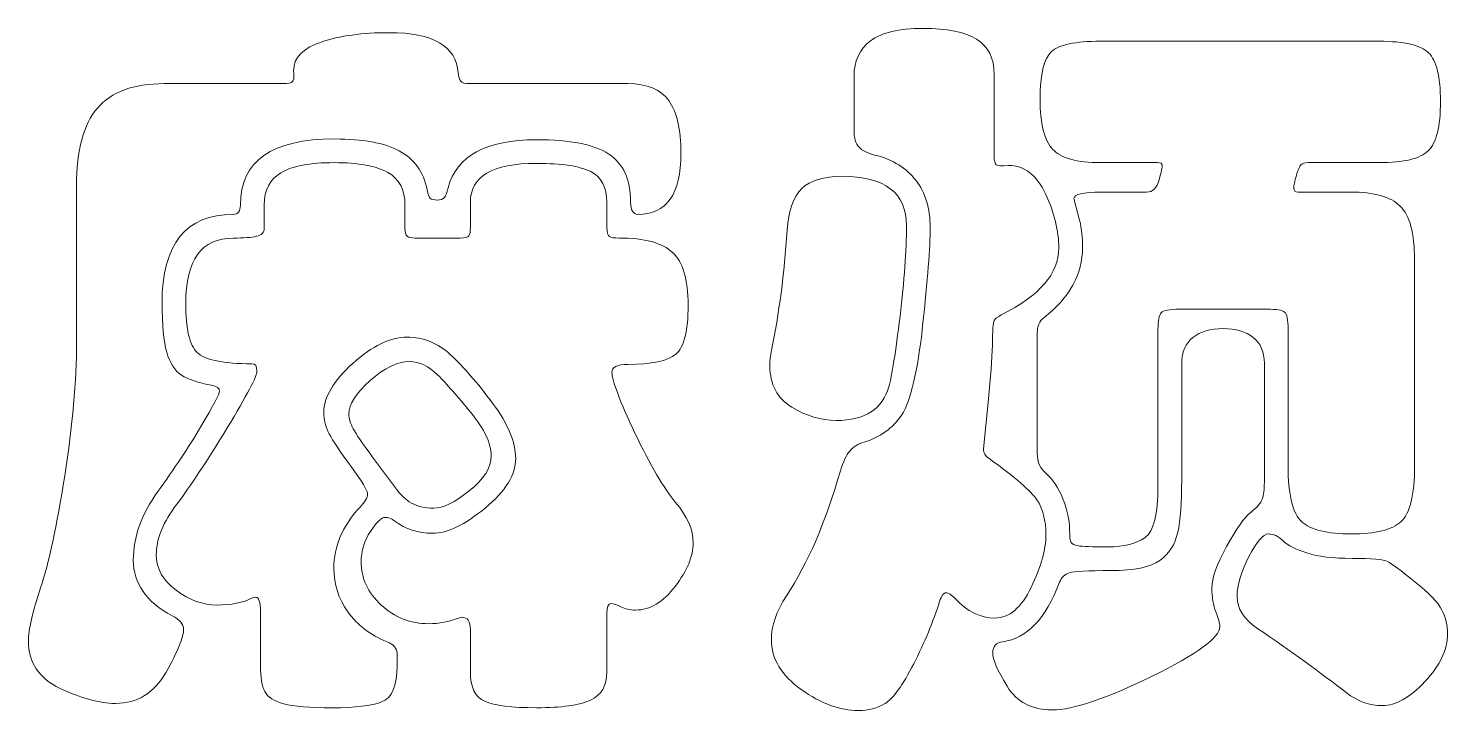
# Model space of a CAD drawing. Header units: millimetres. Extents: x -33522418 to 16198808, y -126322335 to -58690945.
# Drawn here: x -33249922.7 to -33249560.4, y -126307125 to -126306950.7 of the extents above; entities that cross this region are included whole.
import ezdxf

# ---------------------------------------------------------------- set-up
doc = ezdxf.new("R2010")
doc.units = ezdxf.units.MM
doc.header["$LTSCALE"] = 10
doc.layers.add('0-标注-主标', color=1, linetype='Continuous', lineweight=9)
doc.layers.add('其他物体', color=1, linetype='Continuous', lineweight=13)

# ---------------------------------------------------------------- blocks, each defined once
blk = doc.blocks.new('A$C5E9D489C')
at = {"layer": '其他物体', "color": 8}
for points, knots in [([(19991.73, 12737.44), (19995.79, 12737.44), (19998.67, 12736.25), (20000.4, 12733.87), (20000.4, 12733.87), (20002.12, 12731.48), (20002.98, 12727.76), (20002.98, 12722.69), (20002.98, 12722.69), (20002.98, 12714.08), (19999.94, 12709.77), (19993.86, 12709.77), (19993.86, 12709.77), (19992.85, 12709.77), (19992.34, 12710.63), (19992.34, 12712.36), (19992.34, 12712.36), (19992.34, 12717.12), (19990.8, 12720.51), (19987.7, 12722.54), (19987.7, 12722.54), (19984.61, 12724.57), (19979.52, 12725.58), (19972.43, 12725.58), (19972.43, 12725.58), (19961.78, 12725.58), (19955.55, 12722.19), (19953.73, 12715.4), (19953.73, 12715.4), (19953.52, 12714.38), (19953.27, 12713.7), (19952.97, 12713.34), (19952.97, 12713.34), (19952.66, 12712.99), (19952.16, 12712.81), (19951.45, 12712.81), (19951.45, 12712.81), (19950.74, 12712.81), (19950.26, 12712.91), (19950, 12713.12), (19950, 12713.12), (19949.75, 12713.32), (19949.52, 12713.93), (19949.32, 12714.94), (19949.32, 12714.94), (19948.51, 12718.79), (19946.53, 12721.55), (19943.39, 12723.22), (19943.39, 12723.22), (19940.25, 12724.9), (19935.69, 12725.73), (19929.71, 12725.73), (19929.71, 12725.73), (19916.43, 12725.73), (19909.79, 12721.07), (19909.79, 12711.75), (19909.79, 12711.75), (19909.79, 12710.43), (19909.29, 12709.77), (19908.27, 12709.77), (19908.27, 12709.77), (19898.24, 12709.77), (19893.22, 12703.49), (19893.22, 12690.92), (19893.22, 12690.92), (19893.22, 12686.36), (19893.55, 12682.91), (19894.21, 12680.58), (19894.21, 12680.58), (19894.87, 12678.25), (19895.91, 12676.63), (19897.33, 12675.72), (19897.33, 12675.72), (19898.75, 12674.81), (19900.88, 12674.1), (19903.71, 12673.59), (19903.71, 12673.59), (19904.83, 12673.39), (19905.39, 12672.98), (19905.39, 12672.37), (19905.39, 12672.37), (19905.39, 12671.76), (19904.07, 12669.26), (19901.43, 12664.85), (19901.43, 12664.85), (19898.8, 12660.44), (19895.76, 12655.85), (19892.31, 12651.09), (19892.31, 12651.09), (19888.87, 12646.33), (19887.14, 12641.49), (19887.14, 12636.57), (19887.14, 12636.57), (19887.14, 12631.66), (19889.88, 12627.73), (19895.35, 12624.79), (19895.35, 12624.79), (19896.97, 12623.98), (19897.78, 12623.02), (19897.78, 12621.9), (19897.78, 12621.9), (19897.78, 12620.28), (19896.54, 12617.27), (19894.06, 12612.86), (19894.06, 12612.86), (19891.58, 12608.45), (19888.01, 12606.25), (19883.34, 12606.25), (19883.34, 12606.25), (19880, 12606.25), (19876.1, 12607.31), (19871.64, 12609.44), (19871.64, 12609.44), (19867.18, 12611.57), (19864.95, 12614.91), (19864.95, 12619.47), (19864.95, 12619.47), (19864.95, 12621.8), (19865.81, 12625.55), (19867.53, 12630.72), (19867.53, 12630.72), (19869.25, 12635.89), (19870.95, 12643.79), (19872.63, 12654.43), (19872.63, 12654.43), (19874.3, 12665.08), (19875.13, 12674.5), (19875.13, 12682.71), (19875.13, 12682.71), (19875.13, 12682.71), (19875.13, 12715.85), (19875.13, 12715.85), (19875.13, 12715.85), (19875.13, 12723.35), (19876.6, 12728.82), (19879.54, 12732.27), (19879.54, 12732.27), (19882.48, 12735.72), (19887.19, 12737.44), (19893.68, 12737.44), (19893.68, 12737.44), (19893.68, 12737.44), (19918.76, 12737.44), (19918.76, 12737.44), (19918.76, 12737.44), (19919.88, 12737.44), (19920.56, 12737.59), (19920.81, 12737.89), (19920.81, 12737.89), (19921.07, 12738.2), (19921.17, 12738.6), (19921.12, 12739.11), (19921.12, 12739.11), (19921.07, 12739.62), (19921.04, 12739.97), (19921.04, 12740.18), (19921.04, 12740.18), (19921.04, 12742.91), (19922.99, 12744.94), (19926.9, 12746.25), (19926.9, 12746.25), (19930.8, 12747.57), (19935.59, 12748.23), (19941.26, 12748.23), (19941.26, 12748.23), (19950.59, 12748.23), (19955.45, 12745.39), (19955.86, 12739.72), (19955.86, 12739.72), (19955.96, 12738.91), (19956.13, 12738.32), (19956.39, 12737.97), (19956.39, 12737.97), (19956.64, 12737.61), (19957.27, 12737.44), (19958.29, 12737.44), (19958.29, 12737.44), (19958.29, 12737.44), (19991.73, 12737.44), (19991.73, 12737.44)], [0, 0, 0, 0, 0.021739, 0.021739, 0.021739, 0.021739, 0.043478, 0.043478, 0.043478, 0.043478, 0.065217, 0.065217, 0.065217, 0.065217, 0.086957, 0.086957, 0.086957, 0.086957, 0.108696, 0.108696, 0.108696, 0.108696, 0.130435, 0.130435, 0.130435, 0.130435, 0.152174, 0.152174, 0.152174, 0.152174, 0.173913, 0.173913, 0.173913, 0.173913, 0.195652, 0.195652, 0.195652, 0.195652, 0.217391, 0.217391, 0.217391, 0.217391, 0.23913, 0.23913, 0.23913, 0.23913, 0.26087, 0.26087, 0.26087, 0.26087, 0.282609, 0.282609, 0.282609, 0.282609, 0.304348, 0.304348, 0.304348, 0.304348, 0.326087, 0.326087, 0.326087, 0.326087, 0.347826, 0.347826, 0.347826, 0.347826, 0.369565, 0.369565, 0.369565, 0.369565, 0.391304, 0.391304, 0.391304, 0.391304, 0.413043, 0.413043, 0.413043, 0.413043, 0.434783, 0.434783, 0.434783, 0.434783, 0.456522, 0.456522, 0.456522, 0.456522, 0.478261, 0.478261, 0.478261, 0.478261, 0.5, 0.5, 0.5, 0.5, 0.521739, 0.521739, 0.521739, 0.521739, 0.543478, 0.543478, 0.543478, 0.543478, 0.565217, 0.565217, 0.565217, 0.565217, 0.586957, 0.586957, 0.586957, 0.586957, 0.608696, 0.608696, 0.608696, 0.608696, 0.630435, 0.630435, 0.630435, 0.630435, 0.652174, 0.652174, 0.652174, 0.652174, 0.673913, 0.673913, 0.673913, 0.673913, 0.695652, 0.695652, 0.695652, 0.695652, 0.717391, 0.717391, 0.717391, 0.717391, 0.73913, 0.73913, 0.73913, 0.73913, 0.76087, 0.76087, 0.76087, 0.76087, 0.782609, 0.782609, 0.782609, 0.782609, 0.804348, 0.804348, 0.804348, 0.804348, 0.826087, 0.826087, 0.826087, 0.826087, 0.847826, 0.847826, 0.847826, 0.847826, 0.869565, 0.869565, 0.869565, 0.869565, 0.891304, 0.891304, 0.891304, 0.891304, 0.913043, 0.913043, 0.913043, 0.913043, 0.934783, 0.934783, 0.934783, 0.934783, 0.956522, 0.956522, 0.956522, 0.956522, 1, 1, 1, 1]), ([(20069.23, 12722.24), (20069.23, 12721.12), (20069.38, 12720.46), (20069.69, 12720.26), (20069.69, 12720.26), (20069.99, 12720.06), (20070.85, 12720.01), (20072.27, 12720.11), (20072.27, 12720.11), (20075.62, 12720.11), (20078.23, 12718.11), (20080.1, 12714.1), (20080.1, 12714.1), (20081.98, 12710.1), (20082.91, 12706.27), (20082.91, 12702.63), (20082.91, 12702.63), (20082.91, 12697.25), (20078.86, 12692.54), (20070.75, 12688.49), (20070.75, 12688.49), (20069.94, 12688.08), (20069.44, 12687.68), (20069.23, 12687.27), (20069.23, 12687.27), (20069.03, 12686.87), (20068.9, 12685.14), (20068.85, 12682.1), (20068.85, 12682.1), (20068.8, 12679.06), (20068.52, 12675.26), (20068.02, 12670.7), (20068.02, 12670.7), (20068.02, 12670.7), (20066.95, 12660.06), (20066.95, 12660.06), (20066.95, 12660.06), (20066.95, 12659.35), (20067.36, 12658.69), (20068.17, 12658.08), (20068.17, 12658.08), (20073.64, 12654.13), (20077.01, 12651.22), (20078.28, 12649.34), (20078.28, 12649.34), (20079.54, 12647.47), (20080.18, 12644.99), (20080.18, 12641.89), (20080.18, 12641.89), (20080.18, 12638.8), (20079.14, 12635.1), (20077.06, 12630.8), (20077.06, 12630.8), (20074.98, 12626.49), (20072.42, 12624.33), (20069.38, 12624.33), (20069.38, 12624.33), (20066.34, 12624.33), (20063.56, 12625.7), (20061.02, 12628.44), (20061.02, 12628.44), (20060.21, 12629.25), (20059.55, 12629.66), (20059.05, 12629.66), (20059.05, 12629.66), (20058.54, 12629.66), (20058.08, 12629.05), (20057.68, 12627.83), (20057.68, 12627.83), (20056.36, 12623.58), (20054.54, 12619.17), (20052.21, 12614.61), (20052.21, 12614.61), (20049.87, 12610.05), (20047.87, 12607.26), (20046.2, 12606.25), (20046.2, 12606.25), (20044.53, 12605.23), (20042.63, 12604.72), (20040.5, 12604.72), (20040.5, 12604.72), (20036.65, 12604.72), (20032.62, 12606.22), (20028.42, 12609.21), (20028.42, 12609.21), (20024.21, 12612.2), (20022.11, 12615.72), (20022.11, 12619.77), (20022.11, 12619.77), (20022.11, 12622.61), (20023.17, 12625.7), (20025.3, 12629.05), (20025.3, 12629.05), (20029.86, 12635.94), (20033.66, 12644.76), (20036.7, 12655.5), (20036.7, 12655.5), (20037.31, 12657.43), (20037.97, 12658.82), (20038.68, 12659.68), (20038.68, 12659.68), (20039.39, 12660.54), (20040.4, 12661.18), (20041.72, 12661.58), (20041.72, 12661.58), (20045.16, 12662.59), (20047.82, 12664.52), (20049.7, 12667.36), (20049.7, 12667.36), (20051.57, 12670.2), (20053.04, 12676.48), (20054.11, 12686.21), (20054.11, 12686.21), (20055.17, 12695.94), (20055.7, 12702.85), (20055.7, 12706.96), (20055.7, 12706.96), (20055.7, 12711.06), (20054.69, 12714.41), (20052.66, 12716.99), (20052.66, 12716.99), (20050.64, 12719.58), (20047.85, 12721.32), (20044.3, 12722.24), (20044.3, 12722.24), (20042.58, 12722.64), (20041.36, 12723.22), (20040.65, 12723.99), (20040.65, 12723.99), (20039.94, 12724.74), (20039.59, 12725.94), (20039.59, 12727.56), (20039.59, 12727.56), (20039.59, 12727.56), (20039.59, 12738.96), (20039.59, 12738.96), (20039.59, 12738.96), (20039.59, 12742.2), (20040.75, 12744.71), (20043.08, 12746.48), (20043.08, 12746.48), (20045.42, 12748.26), (20049.12, 12749.14), (20054.18, 12749.14), (20054.18, 12749.14), (20059.25, 12749.14), (20063.03, 12748.38), (20065.51, 12746.86), (20065.51, 12746.86), (20067.99, 12745.34), (20069.23, 12742.86), (20069.23, 12739.41), (20069.23, 12739.41), (20069.23, 12739.41), (20069.23, 12722.24), (20069.23, 12722.24)], [0, 0, 0, 0, 0.025, 0.025, 0.025, 0.025, 0.05, 0.05, 0.05, 0.05, 0.075, 0.075, 0.075, 0.075, 0.1, 0.1, 0.1, 0.1, 0.125, 0.125, 0.125, 0.125, 0.15, 0.15, 0.15, 0.15, 0.175, 0.175, 0.175, 0.175, 0.2, 0.2, 0.2, 0.2, 0.225, 0.225, 0.225, 0.225, 0.25, 0.25, 0.25, 0.25, 0.275, 0.275, 0.275, 0.275, 0.3, 0.3, 0.3, 0.3, 0.325, 0.325, 0.325, 0.325, 0.35, 0.35, 0.35, 0.35, 0.375, 0.375, 0.375, 0.375, 0.4, 0.4, 0.4, 0.4, 0.425, 0.425, 0.425, 0.425, 0.45, 0.45, 0.45, 0.45, 0.475, 0.475, 0.475, 0.475, 0.5, 0.5, 0.5, 0.5, 0.525, 0.525, 0.525, 0.525, 0.55, 0.55, 0.55, 0.55, 0.575, 0.575, 0.575, 0.575, 0.6, 0.6, 0.6, 0.6, 0.625, 0.625, 0.625, 0.625, 0.65, 0.65, 0.65, 0.65, 0.675, 0.675, 0.675, 0.675, 0.7, 0.7, 0.7, 0.7, 0.725, 0.725, 0.725, 0.725, 0.75, 0.75, 0.75, 0.75, 0.775, 0.775, 0.775, 0.775, 0.8, 0.8, 0.8, 0.8, 0.825, 0.825, 0.825, 0.825, 0.85, 0.85, 0.85, 0.85, 0.875, 0.875, 0.875, 0.875, 0.9, 0.9, 0.9, 0.9, 0.925, 0.925, 0.925, 0.925, 0.95, 0.95, 0.95, 0.95, 1, 1, 1, 1]), ([(20103.74, 12720.72), (20103.74, 12720.72), (20091.73, 12720.72), (20091.73, 12720.72), (20091.73, 12720.72), (20086.77, 12720.72), (20083.4, 12721.65), (20081.62, 12723.53), (20081.62, 12723.53), (20079.85, 12725.4), (20078.96, 12728.95), (20078.96, 12734.17), (20078.96, 12734.17), (20078.96, 12739.39), (20079.75, 12742.73), (20081.32, 12744.2), (20081.32, 12744.2), (20082.89, 12745.67), (20086.36, 12746.41), (20091.73, 12746.41), (20091.73, 12746.41), (20091.73, 12746.41), (20150.72, 12746.41), (20150.72, 12746.41), (20150.72, 12746.41), (20155.99, 12746.41), (20159.46, 12745.6), (20161.13, 12743.97), (20161.13, 12743.97), (20162.8, 12742.35), (20163.64, 12738.91), (20163.64, 12733.64), (20163.64, 12733.64), (20163.64, 12728.37), (20162.78, 12724.9), (20161.05, 12723.22), (20161.05, 12723.22), (20159.33, 12721.55), (20155.88, 12720.72), (20150.72, 12720.72), (20150.72, 12720.72), (20150.72, 12720.72), (20135.67, 12720.72), (20135.67, 12720.72), (20135.67, 12720.72), (20134.95, 12720.72), (20134.45, 12720.56), (20134.14, 12720.26), (20134.14, 12720.26), (20133.84, 12719.96), (20133.51, 12719.2), (20133.16, 12717.98), (20133.16, 12717.98), (20132.8, 12716.76), (20132.62, 12715.88), (20132.62, 12715.32), (20132.62, 12715.32), (20132.62, 12714.76), (20132.93, 12714.48), (20133.54, 12714.48), (20133.54, 12714.48), (20133.54, 12714.48), (20144.63, 12714.48), (20144.63, 12714.48), (20144.63, 12714.48), (20149.6, 12714.48), (20153.1, 12713.5), (20155.12, 12711.52), (20155.12, 12711.52), (20157.15, 12709.54), (20158.16, 12705.77), (20158.16, 12700.19), (20158.16, 12700.19), (20158.16, 12700.19), (20158.16, 12656.56), (20158.16, 12656.56), (20158.16, 12656.56), (20158.16, 12650.38), (20157.2, 12646.43), (20155.28, 12644.71), (20155.28, 12644.71), (20153.35, 12642.98), (20149.85, 12642.12), (20144.79, 12642.12), (20144.79, 12642.12), (20139.72, 12642.12), (20136.22, 12642.98), (20134.3, 12644.71), (20134.3, 12644.71), (20132.37, 12646.43), (20131.41, 12650.38), (20131.41, 12656.56), (20131.41, 12656.56), (20131.41, 12656.56), (20131.41, 12685.45), (20131.41, 12685.45), (20131.41, 12685.45), (20131.41, 12687.47), (20131.16, 12688.69), (20130.65, 12689.1), (20130.65, 12689.1), (20130.14, 12689.5), (20128.93, 12689.7), (20127, 12689.7), (20127, 12689.7), (20127, 12689.7), (20108.45, 12689.7), (20108.45, 12689.7), (20108.45, 12689.7), (20106.33, 12689.7), (20105.03, 12689.45), (20104.58, 12688.94), (20104.58, 12688.94), (20104.12, 12688.44), (20103.89, 12687.27), (20103.89, 12685.45), (20103.89, 12685.45), (20103.89, 12685.45), (20103.89, 12652.31), (20103.89, 12652.31), (20103.89, 12652.31), (20103.89, 12646.33), (20102.98, 12642.68), (20101.16, 12641.36), (20101.16, 12641.36), (20099.33, 12640.04), (20096.72, 12639.38), (20093.33, 12639.38), (20093.33, 12639.38), (20089.93, 12639.38), (20087.83, 12639.46), (20087.02, 12639.61), (20087.02, 12639.61), (20086.21, 12639.77), (20085.7, 12639.99), (20085.5, 12640.3), (20085.5, 12640.3), (20085.3, 12640.6), (20085.19, 12641.61), (20085.19, 12643.34), (20085.19, 12643.34), (20085.19, 12645.06), (20084.71, 12647.14), (20083.75, 12649.57), (20083.75, 12649.57), (20082.79, 12652), (20081.65, 12653.75), (20080.33, 12654.82), (20080.33, 12654.82), (20079.01, 12655.88), (20078.35, 12657.32), (20078.35, 12659.15), (20078.35, 12659.15), (20078.35, 12659.15), (20078.35, 12684.69), (20078.35, 12684.69), (20078.35, 12684.69), (20078.35, 12686.11), (20078.81, 12687.17), (20079.72, 12687.88), (20079.72, 12687.88), (20085.19, 12692.14), (20087.93, 12697.1), (20087.93, 12702.78), (20087.93, 12702.78), (20087.93, 12704.8), (20087.73, 12706.73), (20087.32, 12708.55), (20087.32, 12708.55), (20087.32, 12708.55), (20086.11, 12713.12), (20086.11, 12713.12), (20086.11, 12713.12), (20086.11, 12714.03), (20088.03, 12714.48), (20091.88, 12714.48), (20091.88, 12714.48), (20091.88, 12714.48), (20101.46, 12714.48), (20101.46, 12714.48), (20101.46, 12714.48), (20102.78, 12714.48), (20103.66, 12715.35), (20104.12, 12717.07), (20104.12, 12717.07), (20104.58, 12718.79), (20104.8, 12719.83), (20104.8, 12720.18), (20104.8, 12720.18), (20104.8, 12720.54), (20104.45, 12720.72), (20103.74, 12720.72)], [0, 0, 0, 0, 0.020408, 0.020408, 0.020408, 0.020408, 0.040816, 0.040816, 0.040816, 0.040816, 0.061224, 0.061224, 0.061224, 0.061224, 0.081633, 0.081633, 0.081633, 0.081633, 0.102041, 0.102041, 0.102041, 0.102041, 0.122449, 0.122449, 0.122449, 0.122449, 0.142857, 0.142857, 0.142857, 0.142857, 0.163265, 0.163265, 0.163265, 0.163265, 0.183673, 0.183673, 0.183673, 0.183673, 0.204082, 0.204082, 0.204082, 0.204082, 0.22449, 0.22449, 0.22449, 0.22449, 0.244898, 0.244898, 0.244898, 0.244898, 0.265306, 0.265306, 0.265306, 0.265306, 0.285714, 0.285714, 0.285714, 0.285714, 0.306122, 0.306122, 0.306122, 0.306122, 0.326531, 0.326531, 0.326531, 0.326531, 0.346939, 0.346939, 0.346939, 0.346939, 0.367347, 0.367347, 0.367347, 0.367347, 0.387755, 0.387755, 0.387755, 0.387755, 0.408163, 0.408163, 0.408163, 0.408163, 0.428571, 0.428571, 0.428571, 0.428571, 0.44898, 0.44898, 0.44898, 0.44898, 0.469388, 0.469388, 0.469388, 0.469388, 0.489796, 0.489796, 0.489796, 0.489796, 0.510204, 0.510204, 0.510204, 0.510204, 0.530612, 0.530612, 0.530612, 0.530612, 0.55102, 0.55102, 0.55102, 0.55102, 0.571429, 0.571429, 0.571429, 0.571429, 0.591837, 0.591837, 0.591837, 0.591837, 0.612245, 0.612245, 0.612245, 0.612245, 0.632653, 0.632653, 0.632653, 0.632653, 0.653061, 0.653061, 0.653061, 0.653061, 0.673469, 0.673469, 0.673469, 0.673469, 0.693878, 0.693878, 0.693878, 0.693878, 0.714286, 0.714286, 0.714286, 0.714286, 0.734694, 0.734694, 0.734694, 0.734694, 0.755102, 0.755102, 0.755102, 0.755102, 0.77551, 0.77551, 0.77551, 0.77551, 0.795918, 0.795918, 0.795918, 0.795918, 0.816327, 0.816327, 0.816327, 0.816327, 0.836735, 0.836735, 0.836735, 0.836735, 0.857143, 0.857143, 0.857143, 0.857143, 0.877551, 0.877551, 0.877551, 0.877551, 0.897959, 0.897959, 0.897959, 0.897959, 0.918367, 0.918367, 0.918367, 0.918367, 0.938776, 0.938776, 0.938776, 0.938776, 0.959184, 0.959184, 0.959184, 0.959184, 1, 1, 1, 1]), ([(19987.32, 12707.03), (19987.32, 12705.92), (19987.5, 12705.26), (19987.86, 12705.06), (19987.86, 12705.06), (19988.21, 12704.86), (19988.89, 12704.75), (19989.91, 12704.75), (19989.91, 12704.75), (19995.28, 12704.75), (19999.06, 12703.74), (20001.23, 12701.71), (20001.23, 12701.71), (20003.41, 12699.69), (20004.5, 12695.96), (20004.5, 12690.54), (20004.5, 12690.54), (20004.5, 12685.12), (20003.64, 12681.67), (20001.92, 12680.2), (20001.92, 12680.2), (20000.2, 12678.73), (19996.8, 12678), (19991.73, 12678), (19991.73, 12678), (19989.5, 12678), (19988.39, 12677.44), (19988.39, 12676.33), (19988.39, 12676.33), (19988.39, 12674.6), (19990.01, 12670.32), (19993.25, 12663.48), (19993.25, 12663.48), (19996.5, 12656.64), (19999.36, 12651.75), (20001.84, 12648.81), (20001.84, 12648.81), (20004.32, 12645.87), (20005.57, 12643.01), (20005.57, 12640.22), (20005.57, 12640.22), (20005.57, 12637.43), (20004.3, 12634.37), (20001.77, 12631.03), (20001.77, 12631.03), (19999.23, 12627.68), (19996.44, 12626.01), (19993.4, 12626.01), (19993.4, 12626.01), (19992.19, 12626.01), (19991.15, 12626.24), (19990.29, 12626.69), (19990.29, 12626.69), (19989.43, 12627.15), (19988.72, 12627.38), (19988.16, 12627.38), (19988.16, 12627.38), (19987.6, 12627.38), (19987.32, 12626.67), (19987.32, 12625.25), (19987.32, 12625.25), (19987.32, 12625.25), (19987.32, 12612.93), (19987.32, 12612.93), (19987.32, 12612.93), (19987.32, 12609.99), (19986.16, 12607.99), (19983.83, 12606.93), (19983.83, 12606.93), (19981.5, 12605.86), (19977.7, 12605.33), (19972.43, 12605.33), (19972.43, 12605.33), (19967.16, 12605.33), (19963.51, 12605.79), (19961.48, 12606.7), (19961.48, 12606.7), (19959.45, 12607.61), (19958.44, 12609.69), (19958.44, 12612.93), (19958.44, 12612.93), (19958.44, 12612.93), (19958.44, 12621.9), (19958.44, 12621.9), (19958.44, 12621.9), (19958.44, 12623.63), (19957.83, 12624.49), (19956.62, 12624.49), (19956.62, 12624.49), (19956.41, 12624.49), (19956.21, 12624.44), (19956.01, 12624.33), (19956.01, 12624.33), (19953.88, 12623.53), (19951.75, 12623.12), (19949.62, 12623.12), (19949.62, 12623.12), (19945.77, 12623.12), (19942.43, 12624.44), (19939.59, 12627.07), (19939.59, 12627.07), (19936.75, 12629.71), (19935.33, 12632.75), (19935.33, 12636.19), (19935.33, 12636.19), (19935.33, 12638.52), (19935.99, 12640.68), (19937.31, 12642.65), (19937.31, 12642.65), (19938.63, 12644.63), (19939.64, 12645.62), (19940.35, 12645.62), (19940.35, 12645.62), (19941.06, 12645.62), (19941.77, 12645.37), (19942.48, 12644.86), (19942.48, 12644.86), (19944.71, 12643.14), (19947.37, 12642.27), (19950.46, 12642.27), (19950.46, 12642.27), (19953.55, 12642.27), (19957.25, 12644.05), (19961.56, 12647.59), (19961.56, 12647.59), (19965.86, 12651.14), (19968.02, 12654.64), (19968.02, 12658.08), (19968.02, 12658.08), (19968.02, 12661.53), (19966.39, 12665.43), (19963.15, 12669.79), (19963.15, 12669.79), (19959.91, 12674.15), (19956.95, 12677.57), (19954.26, 12680.05), (19954.26, 12680.05), (19951.57, 12682.53), (19948.48, 12683.78), (19944.99, 12683.78), (19944.99, 12683.78), (19941.49, 12683.78), (19937.69, 12681.93), (19933.58, 12678.23), (19933.58, 12678.23), (19929.48, 12674.53), (19927.43, 12671.06), (19927.43, 12667.81), (19927.43, 12667.81), (19927.43, 12666.29), (19927.81, 12664.8), (19928.57, 12663.33), (19928.57, 12663.33), (19929.33, 12661.86), (19930.87, 12659.55), (19933.21, 12656.41), (19933.21, 12656.41), (19935.54, 12653.27), (19936.7, 12651.32), (19936.7, 12650.56), (19936.7, 12650.56), (19936.7, 12649.8), (19936.14, 12648.86), (19935.03, 12647.75), (19935.03, 12647.75), (19931.38, 12643.79), (19929.56, 12639.49), (19929.56, 12634.82), (19929.56, 12634.82), (19929.56, 12631.48), (19930.54, 12628.41), (19932.52, 12625.63), (19932.52, 12625.63), (19934.5, 12622.84), (19937.26, 12620.74), (19940.81, 12619.32), (19940.81, 12619.32), (19942.22, 12618.71), (19942.93, 12617.9), (19942.93, 12616.89), (19942.93, 12616.89), (19942.93, 12616.89), (19942.93, 12614.3), (19942.93, 12614.3), (19942.93, 12614.3), (19942.93, 12609.94), (19941.85, 12607.36), (19939.67, 12606.55), (19939.67, 12606.55), (19937.49, 12605.74), (19934.01, 12605.33), (19929.25, 12605.33), (19929.25, 12605.33), (19924.49, 12605.33), (19921.07, 12605.61), (19918.99, 12606.17), (19918.99, 12606.17), (19916.91, 12606.73), (19915.57, 12607.59), (19914.96, 12608.75), (19914.96, 12608.75), (19914.35, 12609.92), (19914.05, 12611.77), (19914.05, 12614.3), (19914.05, 12614.3), (19914.05, 12614.3), (19914.05, 12625.7), (19914.05, 12625.7), (19914.05, 12625.7), (19914.05, 12627.73), (19913.7, 12628.74), (19912.99, 12628.74), (19912.99, 12628.74), (19912.78, 12628.74), (19912.58, 12628.69), (19912.38, 12628.59), (19912.38, 12628.59), (19910.35, 12627.58), (19907.84, 12627.07), (19904.85, 12627.07), (19904.85, 12627.07), (19901.86, 12627.07), (19898.98, 12628.11), (19896.19, 12630.19), (19896.19, 12630.19), (19893.4, 12632.27), (19892.01, 12634.77), (19892.01, 12637.71), (19892.01, 12637.71), (19892.01, 12641.06), (19893.45, 12644.63), (19896.34, 12648.43), (19896.34, 12648.43), (19899.23, 12652.23), (19902.78, 12657.6), (19906.98, 12664.55), (19906.98, 12664.55), (19911.19, 12671.49), (19913.29, 12675.49), (19913.29, 12676.55), (19913.29, 12676.55), (19913.29, 12677.62), (19912.94, 12678.15), (19912.23, 12678.15), (19912.23, 12678.15), (19906.15, 12678.15), (19902.29, 12678.94), (19900.67, 12680.51), (19900.67, 12680.51), (19899.05, 12682.08), (19898.24, 12685.55), (19898.24, 12690.92), (19898.24, 12690.92), (19898.24, 12700.14), (19901.58, 12704.75), (19908.27, 12704.75), (19908.27, 12704.75), (19910.5, 12704.75), (19912.15, 12704.88), (19913.21, 12705.13), (19913.21, 12705.13), (19914.28, 12705.39), (19914.81, 12705.92), (19914.81, 12706.73), (19914.81, 12706.73), (19914.81, 12706.73), (19914.81, 12711.75), (19914.81, 12711.75), (19914.81, 12711.75), (19914.81, 12714.89), (19916, 12717.17), (19918.38, 12718.59), (19918.38, 12718.59), (19920.76, 12720.01), (19924.51, 12720.72), (19929.63, 12720.72), (19929.63, 12720.72), (19934.75, 12720.72), (19938.53, 12720.03), (19940.96, 12718.66), (19940.96, 12718.66), (19943.39, 12717.3), (19944.61, 12714.99), (19944.61, 12711.75), (19944.61, 12711.75), (19944.61, 12711.75), (19944.61, 12706.88), (19944.61, 12706.88), (19944.61, 12706.88), (19944.61, 12705.97), (19944.76, 12705.39), (19945.06, 12705.13), (19945.06, 12705.13), (19945.37, 12704.88), (19945.92, 12704.75), (19946.73, 12704.75), (19946.73, 12704.75), (19946.73, 12704.75), (19956.31, 12704.75), (19956.31, 12704.75), (19956.31, 12704.75), (19957.33, 12704.75), (19957.93, 12704.91), (19958.14, 12705.21), (19958.14, 12705.21), (19958.34, 12705.51), (19958.44, 12706.12), (19958.44, 12707.03), (19958.44, 12707.03), (19958.44, 12707.03), (19958.44, 12712.36), (19958.44, 12712.36), (19958.44, 12712.36), (19958.44, 12717.83), (19963.1, 12720.56), (19972.43, 12720.56), (19972.43, 12720.56), (19977.8, 12720.56), (19981.62, 12719.98), (19983.9, 12718.82), (19983.9, 12718.82), (19986.18, 12717.65), (19987.32, 12715.5), (19987.32, 12712.36), (19987.32, 12712.36), (19987.32, 12712.36), (19987.32, 12707.03), (19987.32, 12707.03)], [0, 0, 0, 0, 0.012048, 0.012048, 0.012048, 0.012048, 0.024096, 0.024096, 0.024096, 0.024096, 0.036145, 0.036145, 0.036145, 0.036145, 0.048193, 0.048193, 0.048193, 0.048193, 0.060241, 0.060241, 0.060241, 0.060241, 0.072289, 0.072289, 0.072289, 0.072289, 0.084337, 0.084337, 0.084337, 0.084337, 0.096386, 0.096386, 0.096386, 0.096386, 0.108434, 0.108434, 0.108434, 0.108434, 0.120482, 0.120482, 0.120482, 0.120482, 0.13253, 0.13253, 0.13253, 0.13253, 0.144578, 0.144578, 0.144578, 0.144578, 0.156627, 0.156627, 0.156627, 0.156627, 0.168675, 0.168675, 0.168675, 0.168675, 0.180723, 0.180723, 0.180723, 0.180723, 0.192771, 0.192771, 0.192771, 0.192771, 0.204819, 0.204819, 0.204819, 0.204819, 0.216867, 0.216867, 0.216867, 0.216867, 0.228916, 0.228916, 0.228916, 0.228916, 0.240964, 0.240964, 0.240964, 0.240964, 0.253012, 0.253012, 0.253012, 0.253012, 0.26506, 0.26506, 0.26506, 0.26506, 0.277108, 0.277108, 0.277108, 0.277108, 0.289157, 0.289157, 0.289157, 0.289157, 0.301205, 0.301205, 0.301205, 0.301205, 0.313253, 0.313253, 0.313253, 0.313253, 0.325301, 0.325301, 0.325301, 0.325301, 0.337349, 0.337349, 0.337349, 0.337349, 0.349398, 0.349398, 0.349398, 0.349398, 0.361446, 0.361446, 0.361446, 0.361446, 0.373494, 0.373494, 0.373494, 0.373494, 0.385542, 0.385542, 0.385542, 0.385542, 0.39759, 0.39759, 0.39759, 0.39759, 0.409639, 0.409639, 0.409639, 0.409639, 0.421687, 0.421687, 0.421687, 0.421687, 0.433735, 0.433735, 0.433735, 0.433735, 0.445783, 0.445783, 0.445783, 0.445783, 0.457831, 0.457831, 0.457831, 0.457831, 0.46988, 0.46988, 0.46988, 0.46988, 0.481928, 0.481928, 0.481928, 0.481928, 0.493976, 0.493976, 0.493976, 0.493976, 0.506024, 0.506024, 0.506024, 0.506024, 0.518072, 0.518072, 0.518072, 0.518072, 0.53012, 0.53012, 0.53012, 0.53012, 0.542169, 0.542169, 0.542169, 0.542169, 0.554217, 0.554217, 0.554217, 0.554217, 0.566265, 0.566265, 0.566265, 0.566265, 0.578313, 0.578313, 0.578313, 0.578313, 0.590361, 0.590361, 0.590361, 0.590361, 0.60241, 0.60241, 0.60241, 0.60241, 0.614458, 0.614458, 0.614458, 0.614458, 0.626506, 0.626506, 0.626506, 0.626506, 0.638554, 0.638554, 0.638554, 0.638554, 0.650602, 0.650602, 0.650602, 0.650602, 0.662651, 0.662651, 0.662651, 0.662651, 0.674699, 0.674699, 0.674699, 0.674699, 0.686747, 0.686747, 0.686747, 0.686747, 0.698795, 0.698795, 0.698795, 0.698795, 0.710843, 0.710843, 0.710843, 0.710843, 0.722892, 0.722892, 0.722892, 0.722892, 0.73494, 0.73494, 0.73494, 0.73494, 0.746988, 0.746988, 0.746988, 0.746988, 0.759036, 0.759036, 0.759036, 0.759036, 0.771084, 0.771084, 0.771084, 0.771084, 0.783133, 0.783133, 0.783133, 0.783133, 0.795181, 0.795181, 0.795181, 0.795181, 0.807229, 0.807229, 0.807229, 0.807229, 0.819277, 0.819277, 0.819277, 0.819277, 0.831325, 0.831325, 0.831325, 0.831325, 0.843373, 0.843373, 0.843373, 0.843374, 0.855422, 0.855422, 0.855422, 0.855422, 0.86747, 0.86747, 0.86747, 0.86747, 0.879518, 0.879518, 0.879518, 0.879518, 0.891566, 0.891566, 0.891566, 0.891566, 0.903614, 0.903614, 0.903614, 0.903614, 0.915663, 0.915663, 0.915663, 0.915663, 0.927711, 0.927711, 0.927711, 0.927711, 0.939759, 0.939759, 0.939759, 0.939759, 0.951807, 0.951807, 0.951807, 0.951807, 0.963855, 0.963855, 0.963855, 0.963855, 0.975904, 0.975904, 0.975904, 0.975904, 1, 1, 1, 1]), ([(20050.69, 12707.34), (20050.69, 12702.17), (20050.23, 12695.79), (20049.32, 12688.18), (20049.32, 12688.18), (20048.41, 12680.58), (20047.62, 12675.62), (20046.96, 12673.29), (20046.96, 12673.29), (20046.3, 12670.96), (20045.06, 12669.18), (20043.24, 12667.97), (20043.24, 12667.97), (20041.41, 12666.75), (20038.93, 12666.14), (20035.79, 12666.14), (20035.79, 12666.14), (20032.65, 12666.14), (20029.53, 12667.08), (20026.44, 12668.95), (20026.44, 12668.95), (20023.35, 12670.83), (20021.8, 12673.74), (20021.8, 12677.69), (20021.8, 12677.69), (20021.8, 12678.81), (20021.9, 12679.92), (20022.11, 12681.04), (20022.11, 12681.04), (20023.73, 12688.64), (20024.84, 12697.1), (20025.45, 12706.43), (20025.45, 12706.43), (20025.75, 12710.58), (20026.79, 12713.52), (20028.57, 12715.24), (20028.57, 12715.24), (20030.34, 12716.97), (20033.15, 12717.83), (20037, 12717.83), (20037, 12717.83), (20046.13, 12717.83), (20050.69, 12714.33), (20050.69, 12707.34)], [0, 0, 0, 0, 0.083333, 0.083333, 0.083333, 0.083333, 0.166667, 0.166667, 0.166667, 0.166667, 0.25, 0.25, 0.25, 0.25, 0.333333, 0.333333, 0.333333, 0.333333, 0.416667, 0.416667, 0.416667, 0.416667, 0.5, 0.5, 0.5, 0.5, 0.583333, 0.583333, 0.583333, 0.583333, 0.666667, 0.666667, 0.666667, 0.666667, 0.75, 0.75, 0.75, 0.75, 0.833333, 0.833333, 0.833333, 0.833333, 1, 1, 1, 1]), ([(20126.39, 12653.07), (20126.39, 12651.55), (20126.24, 12650.36), (20125.94, 12649.5), (20125.94, 12649.5), (20125.63, 12648.63), (20124.82, 12647.7), (20123.5, 12646.68), (20123.5, 12646.68), (20122.19, 12645.67), (20120.49, 12643.26), (20118.41, 12639.46), (20118.41, 12639.46), (20116.33, 12635.66), (20115.29, 12632.75), (20115.29, 12630.72), (20115.29, 12630.72), (20115.29, 12628.69), (20115.57, 12627), (20116.13, 12625.63), (20116.13, 12625.63), (20116.69, 12624.26), (20116.97, 12623.22), (20116.97, 12622.51), (20116.97, 12622.51), (20116.97, 12620.18), (20112.15, 12616.66), (20102.52, 12611.95), (20102.52, 12611.95), (20092.9, 12607.23), (20085.9, 12604.88), (20081.55, 12604.88), (20081.55, 12604.88), (20077.19, 12604.88), (20074, 12606.55), (20071.97, 12609.89), (20071.97, 12609.89), (20069.94, 12613.24), (20068.93, 12615.59), (20068.93, 12616.96), (20068.93, 12616.96), (20068.93, 12618.33), (20069.64, 12619.12), (20071.06, 12619.32), (20071.06, 12619.32), (20076.12, 12619.93), (20080.13, 12624.13), (20083.07, 12631.94), (20083.07, 12631.94), (20083.47, 12632.95), (20084.16, 12633.61), (20085.12, 12633.91), (20085.12, 12633.91), (20086.08, 12634.22), (20089.02, 12634.37), (20093.94, 12634.37), (20093.94, 12634.37), (20098.85, 12634.37), (20102.3, 12635.08), (20104.27, 12636.5), (20104.27, 12636.5), (20106.25, 12637.92), (20107.52, 12639.92), (20108.07, 12642.5), (20108.07, 12642.5), (20108.63, 12645.09), (20108.91, 12648.76), (20108.91, 12653.52), (20108.91, 12653.52), (20108.91, 12653.52), (20108.91, 12678.3), (20108.91, 12678.3), (20108.91, 12678.3), (20108.91, 12680.63), (20109.7, 12682.43), (20111.27, 12683.7), (20111.27, 12683.7), (20112.84, 12684.97), (20114.97, 12685.6), (20117.65, 12685.6), (20117.65, 12685.6), (20120.34, 12685.6), (20122.47, 12684.97), (20124.04, 12683.7), (20124.04, 12683.7), (20125.61, 12682.43), (20126.39, 12680.63), (20126.39, 12678.3), (20126.39, 12678.3), (20126.39, 12678.3), (20126.39, 12653.07), (20126.39, 12653.07)], [0, 0, 0, 0, 0.041667, 0.041667, 0.041667, 0.041667, 0.083333, 0.083333, 0.083333, 0.083333, 0.125, 0.125, 0.125, 0.125, 0.166667, 0.166667, 0.166667, 0.166667, 0.208333, 0.208333, 0.208333, 0.208333, 0.25, 0.25, 0.25, 0.25, 0.291667, 0.291667, 0.291667, 0.291667, 0.333333, 0.333333, 0.333333, 0.333333, 0.375, 0.375, 0.375, 0.375, 0.416667, 0.416667, 0.416667, 0.416667, 0.458333, 0.458333, 0.458333, 0.458333, 0.5, 0.5, 0.5, 0.5, 0.541667, 0.541667, 0.541667, 0.541667, 0.583333, 0.583333, 0.583333, 0.583333, 0.625, 0.625, 0.625, 0.625, 0.666667, 0.666667, 0.666667, 0.666667, 0.708333, 0.708333, 0.708333, 0.708333, 0.75, 0.75, 0.75, 0.75, 0.791667, 0.791667, 0.791667, 0.791667, 0.833333, 0.833333, 0.833333, 0.833333, 0.875, 0.875, 0.875, 0.875, 0.916667, 0.916667, 0.916667, 0.916667, 1, 1, 1, 1]), ([(19945.52, 12678.61), (19947.65, 12678.61), (19949.65, 12677.67), (19951.52, 12675.79), (19951.52, 12675.79), (19953.4, 12673.92), (19955.75, 12671.23), (19958.59, 12667.74), (19958.59, 12667.74), (19961.43, 12664.24), (19962.85, 12661.23), (19962.85, 12658.69), (19962.85, 12658.69), (19962.85, 12656.16), (19961.3, 12653.68), (19958.21, 12651.24), (19958.21, 12651.24), (19955.12, 12648.81), (19952.61, 12647.59), (19950.69, 12647.59), (19950.69, 12647.59), (19948.76, 12647.59), (19947.19, 12647.95), (19945.97, 12648.66), (19945.97, 12648.66), (19944.76, 12649.37), (19943.64, 12650.43), (19942.63, 12651.85), (19942.63, 12651.85), (19942.63, 12651.85), (19937.77, 12658.39), (19937.77, 12658.39), (19937.77, 12658.39), (19935.64, 12661.23), (19934.27, 12663.23), (19933.66, 12664.39), (19933.66, 12664.39), (19933.05, 12665.56), (19932.75, 12666.6), (19932.75, 12667.51), (19932.75, 12667.51), (19932.75, 12669.54), (19934.24, 12671.89), (19937.23, 12674.58), (19937.23, 12674.58), (19940.22, 12677.26), (19942.99, 12678.61), (19945.52, 12678.61)], [0, 0, 0, 0, 0.076923, 0.076923, 0.076923, 0.076923, 0.153846, 0.153846, 0.153846, 0.153846, 0.230769, 0.230769, 0.230769, 0.230769, 0.307692, 0.307692, 0.307692, 0.307692, 0.384615, 0.384615, 0.384615, 0.384615, 0.461538, 0.461538, 0.461538, 0.461538, 0.538462, 0.538462, 0.538462, 0.538462, 0.615385, 0.615385, 0.615385, 0.615385, 0.692308, 0.692308, 0.692308, 0.692308, 0.769231, 0.769231, 0.769231, 0.769231, 0.846154, 0.846154, 0.846154, 0.846154, 1, 1, 1, 1]), ([(20165.16, 12620.99), (20165.16, 12617.65), (20163.56, 12614.28), (20160.37, 12610.88), (20160.37, 12610.88), (20157.18, 12607.49), (20154.19, 12605.79), (20151.4, 12605.79), (20151.4, 12605.79), (20148.61, 12605.79), (20146.05, 12606.7), (20143.72, 12608.53), (20143.72, 12608.53), (20138.25, 12612.78), (20132.02, 12617.29), (20125.02, 12622.05), (20125.02, 12622.05), (20122.08, 12624.08), (20120.62, 12626.34), (20120.62, 12628.82), (20120.62, 12628.82), (20120.62, 12631.3), (20121.45, 12634.14), (20123.12, 12637.33), (20123.12, 12637.33), (20124.8, 12640.53), (20126.16, 12642.12), (20127.23, 12642.12), (20127.23, 12642.12), (20128.29, 12642.12), (20129.33, 12641.64), (20130.34, 12640.68), (20130.34, 12640.68), (20131.36, 12639.72), (20133.03, 12638.85), (20135.36, 12638.09), (20135.36, 12638.09), (20137.69, 12637.33), (20140.91, 12636.95), (20145.01, 12636.95), (20145.01, 12636.95), (20149.12, 12636.95), (20151.6, 12636.73), (20152.46, 12636.27), (20152.46, 12636.27), (20153.32, 12635.81), (20155.25, 12634.39), (20158.24, 12632.01), (20158.24, 12632.01), (20161.23, 12629.63), (20163.13, 12627.63), (20163.94, 12626.01), (20163.94, 12626.01), (20164.75, 12624.39), (20165.16, 12622.71), (20165.16, 12620.99)], [0, 0, 0, 0, 0.066667, 0.066667, 0.066667, 0.066667, 0.133333, 0.133333, 0.133333, 0.133333, 0.2, 0.2, 0.2, 0.2, 0.266667, 0.266667, 0.266667, 0.266667, 0.333333, 0.333333, 0.333333, 0.333333, 0.4, 0.4, 0.4, 0.4, 0.466667, 0.466667, 0.466667, 0.466667, 0.533333, 0.533333, 0.533333, 0.533333, 0.6, 0.6, 0.6, 0.6, 0.666667, 0.666667, 0.666667, 0.666667, 0.733333, 0.733333, 0.733333, 0.733333, 0.8, 0.8, 0.8, 0.8, 0.866667, 0.866667, 0.866667, 0.866667, 1, 1, 1, 1])]:
    blk.add_open_spline(points, degree=3, knots=knots, dxfattribs=at)

msp = doc.modelspace()

# ---------------------------------------------------------------- block references
at = {"layer": '0-标注-主标', "xscale": 1.20669912174344, "yscale": 1.20669911801815, "zscale": 1.206699121427534}
msp.add_blockref('A$C5E9D489C', (-33273893.69, -126322335.09), dxfattribs=at)

doc.saveas('drawing.dxf')
